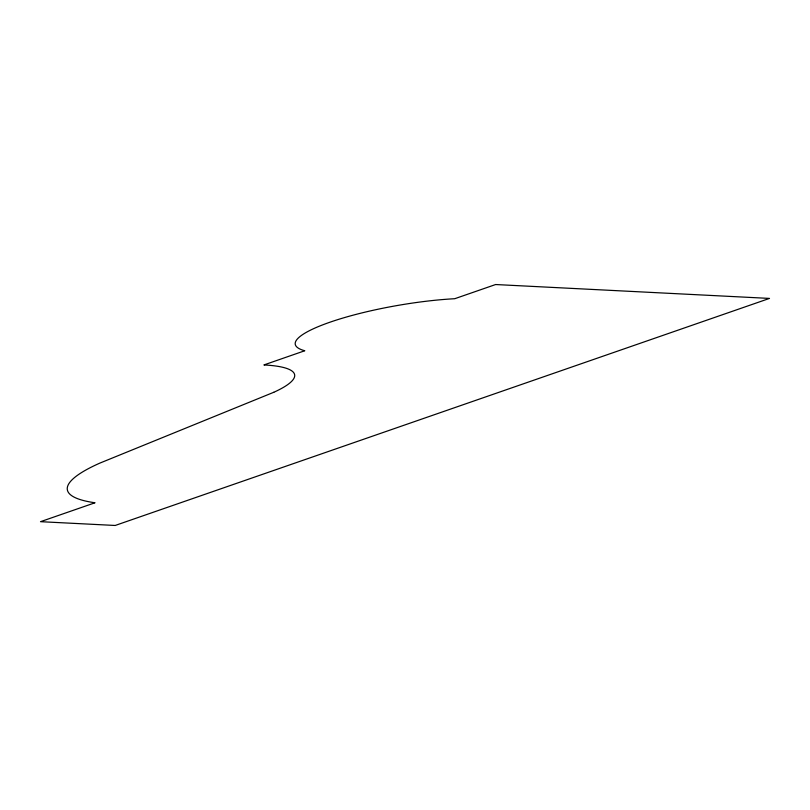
<?xml version="1.0" encoding="UTF-8"?>
<svg xmlns="http://www.w3.org/2000/svg" width="810" height="810" viewBox="0 0 810 810"><rect width="100%" height="100%" fill="white"/><g stroke="black" fill="none" stroke-linecap="round" stroke-linejoin="round"><path stroke-width="1.21" d="M273.76 392.293L99.812 463.128A177.309 34.131 -9.8 0 0 95.023 502.767L40.5 521.68L115.192 525.467L769.5 298.414L495.619 284.533L454.724 298.718A108.246 20.837 -9.8 0 0 329.953 322.208A108.246 20.837 -9.8 0 0 304.783 350.75L263.888 364.945A119.252 22.963 -9.8 0 1 273.76 392.293"/></g></svg>
